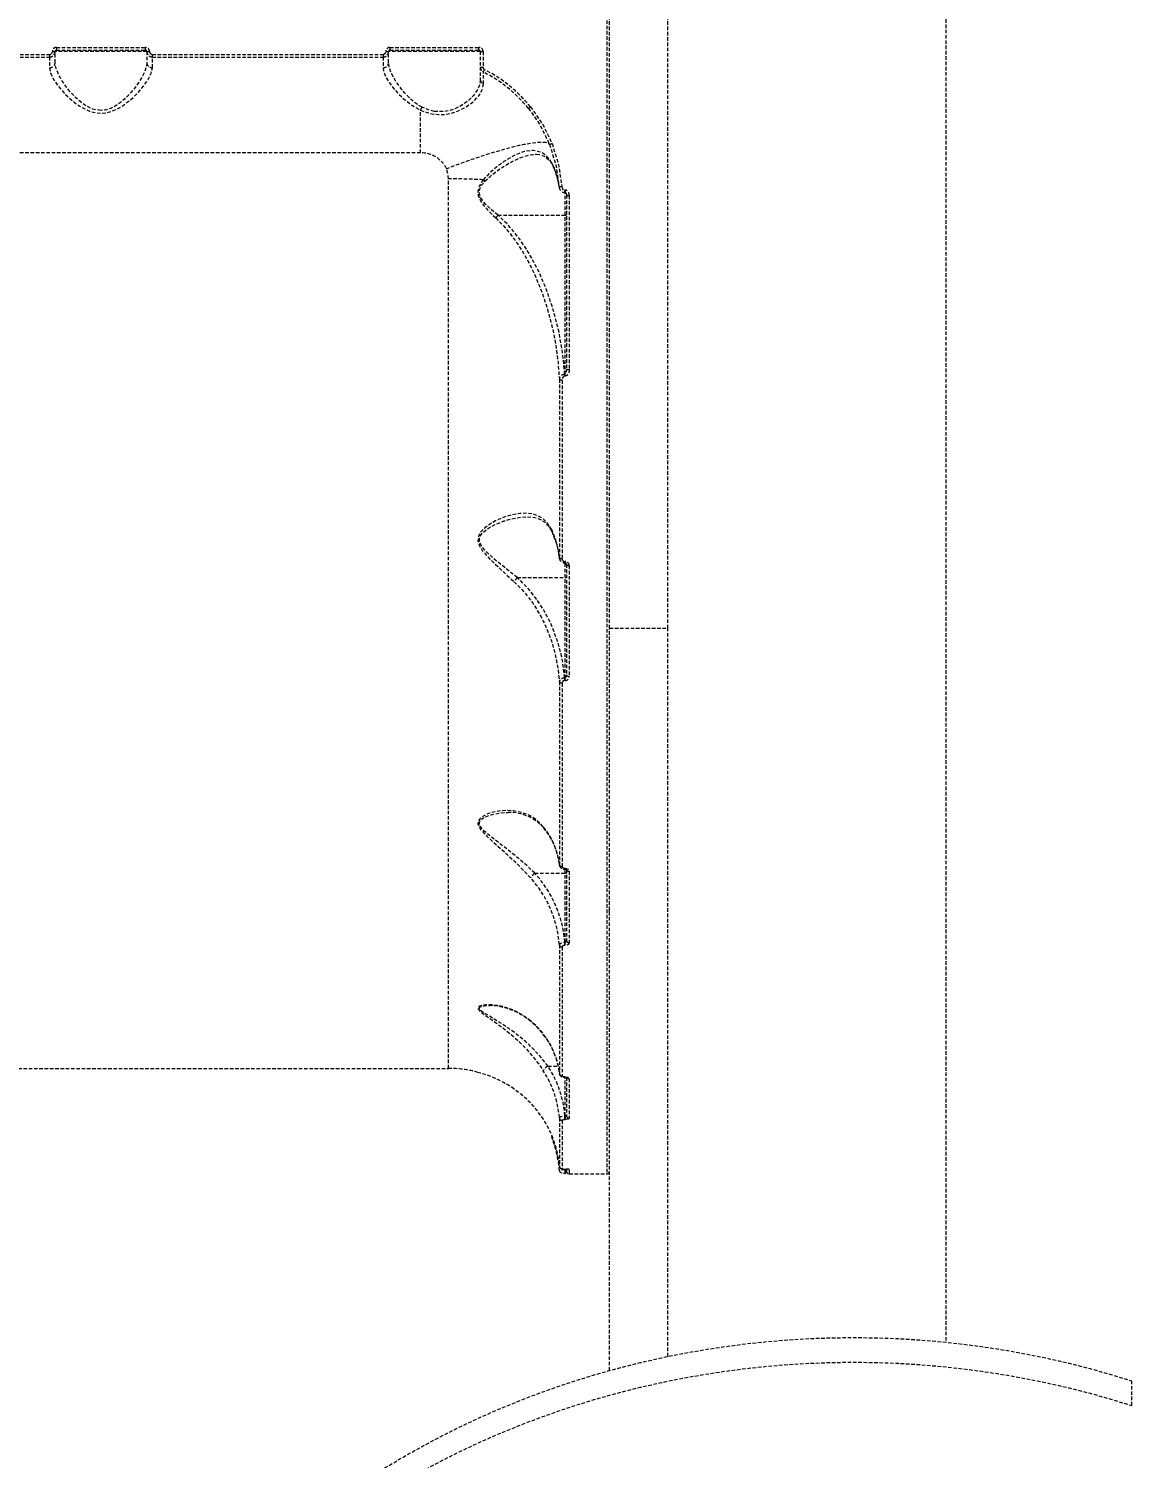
# Model space of a CAD drawing. Header units: millimetres. Extents: x -4585 to 3287, y -4875 to 2880.
# Drawn here: x -1889 to -1492, y -501 to 13 of the extents above; entities that cross this region are included whole.
import ezdxf

# ---------------------------------------------------------------- set-up
doc = ezdxf.new("R2010")
doc.units = ezdxf.units.MM
doc.linetypes.add('HIDDEN', pattern=[1.905, 1.27, -0.635])
for name, color, linetype in [('DIKOM_ОБЪЕКТ', 7, 'Continuous'), ('DIKOM_РАЗМЕР_ЗОНА', 7, 'Continuous'), ('DIKOM_РАЗМЕР_ОБЪЕКТА', 7, 'Continuous')]:
    doc.layers.add(name, color=color, linetype=linetype)
doc.styles.add('style1', font='arialbd.ttf', dxfattribs={"width": 0.8})
doc.dimstyles.new('1-50', dxfattribs={"dimtxt": 300, "dimasz": 200, "dimexe": 100, "dimexo": 0, "dimgap": 100, "dimtad": 1, "dimtxsty": 'style1', "dimcen": 200, "dimclrd": 7, "dimclre": 7, "dimclrt": 7, "dimadec": 1, "dimazin": 2, "dimtfac": 1, "dimtmove": 0, "dimatfit": 2, "dimfxl": 0, "dimlwd": 25, "dimlwe": 18, "dimarcsym": 0})

# ---------------------------------------------------------------- blocks, each defined once
blk = doc.blocks.new('*D4')
at = {"layer": 'Defpoints', "color": 0, "transparency": 16777216}
for p in [(830.37, 1380.22), (-2665.79, -2076.15), (1192.87, -2076.15)]:
    blk.add_point(p, dxfattribs=at)
at = {"layer": 'DIKOM_РАЗМЕР_ОБЪЕКТА', "color": 7, "lineweight": 18, "transparency": 16777216}
for p, q in [((830.37, 1380.22), (-2765.79, 1380.22)), ((1192.87, -2076.15), (-2765.79, -2076.15))]:
    blk.add_line(p, q, dxfattribs=at)
at = {"layer": 'DIKOM_РАЗМЕР_ОБЪЕКТА', "color": 7, "lineweight": 25, "transparency": 16777216}
blk.add_line((-2665.79, 1180.22), (-2665.79, -1876.15), dxfattribs=at)
at = {"layer": 'DIKOM_РАЗМЕР_ОБЪЕКТА', "color": 7, "transparency": 16777216}
for points in [[(-2699.12, 1180.22), (-2632.45, 1180.22), (-2665.79, 1380.22)], [(-2699.12, -1876.15), (-2632.45, -1876.15), (-2665.79, -2076.15)]]:
    blk.add_solid(points, dxfattribs=at)
at = {"layer": 'DIKOM_РАЗМЕР_ОБЪЕКТА', "color": 7, "transparency": 16777216, "insert": (-2918.96, -347.96), "char_height": 300, "attachment_point": 5, "rotation": 90, "style": 'style1'}
blk.add_mtext('3460', dxfattribs=at)
blk = doc.blocks.new('*D5')
at = {"layer": 'Defpoints', "color": 0, "transparency": 16777216}
for p in [(1786.15, 2879.61), (-4134.58, -4075.32), (1786.15, -4075.32)]:
    blk.add_point(p, dxfattribs=at)
at = {"layer": 'DIKOM_РАЗМЕР_ЗОНА', "color": 7, "lineweight": 18, "transparency": 16777216}
for p, q in [((1786.15, 2879.61), (-4234.58, 2879.61)), ((1786.15, -4075.32), (-4234.58, -4075.32))]:
    blk.add_line(p, q, dxfattribs=at)
at = {"layer": 'DIKOM_РАЗМЕР_ЗОНА', "color": 7, "lineweight": 25, "transparency": 16777216}
blk.add_line((-4134.58, 2679.61), (-4134.58, -3875.32), dxfattribs=at)
at = {"layer": 'DIKOM_РАЗМЕР_ЗОНА', "color": 7, "transparency": 16777216}
for points in [[(-4167.91, 2679.61), (-4101.24, 2679.61), (-4134.58, 2879.61)], [(-4167.91, -3875.32), (-4101.24, -3875.32), (-4134.58, -4075.32)]]:
    blk.add_solid(points, dxfattribs=at)
at = {"layer": 'DIKOM_РАЗМЕР_ЗОНА', "color": 7, "transparency": 16777216, "insert": (-4387.85, -597.85), "char_height": 300, "attachment_point": 5, "rotation": 90, "style": 'style1'}
blk.add_mtext('6960', dxfattribs=at)
blk = doc.blocks.new('*D6')
at = {"layer": 'Defpoints', "color": 0, "transparency": 16777216}
for p in [(1786.87, 89.91), (-2187.13, -162.46), (1786.87, -2650.25)]:
    blk.add_point(p, dxfattribs=at)
at = {"layer": 'DIKOM_РАЗМЕР_ОБЪЕКТА', "color": 7, "lineweight": 18, "transparency": 16777216}
for p, q in [((1786.87, 89.91), (1786.87, -2750.25)), ((-2187.13, -162.46), (-2187.13, -2750.25))]:
    blk.add_line(p, q, dxfattribs=at)
at = {"layer": 'DIKOM_РАЗМЕР_ОБЪЕКТА', "color": 7, "lineweight": 25, "transparency": 16777216}
blk.add_line((-1987.13, -2650.25), (1586.87, -2650.25), dxfattribs=at)
at = {"layer": 'DIKOM_РАЗМЕР_ОБЪЕКТА', "color": 7, "transparency": 16777216}
for points in [[(-1987.13, -2616.92), (-1987.13, -2683.59), (-2187.13, -2650.25)], [(1586.87, -2616.92), (1586.87, -2683.59), (1786.87, -2650.25)]]:
    blk.add_solid(points, dxfattribs=at)
at = {"layer": 'DIKOM_РАЗМЕР_ОБЪЕКТА', "color": 7, "transparency": 16777216, "insert": (-200.13, -2397.08), "char_height": 300, "attachment_point": 5, "style": 'style1'}
blk.add_mtext('4000', dxfattribs=at)

msp = doc.modelspace()

# ---------------------------------------------------------------- linework, layer by layer
at = {"layer": 'DIKOM_ОБЪЕКТ', "color": 7, "linetype": 'HIDDEN', "lineweight": 15}
for p, q in [((-1559.131, 771.115), (-1559.131, -459.446)), ((-1680.131, -202.468), (-1680.131, 244.698)), ((-1659.131, -202.468), (-1659.131, 244.698)), ((-1681.131, 20.113), (-1681.131, -398.885)), ((-1879.131, 6.58), (-1847.131, 6.58)), ((-1879.131, 6.58), (-1879.131, 5.615)), ((-1879.131, 5.615), (-1847.131, 5.615)), ((-1847.131, 5.615), (-1847.131, 6.58)), ((-1759.131, 6.58), (-1727.131, 6.58)), ((-1759.131, 6.58), (-1759.131, 5.615)), ((-1759.131, 5.615), (-1727.131, 5.615)), ((-1727.131, 5.615), (-1727.131, 6.58)), ((-1964.631, 4.074), (-1881.631, 4.074)), ((-1964.631, 3.115), (-1881.631, 3.115)), ((-1881.631, 4.074), (-1881.631, 3.115)), ((-1881.631, 3.115), (-1881.631, -0.743)), ((-1879.631, 1.065), (-1879.631, 5.115)), ((-1846.631, 5.115), (-1879.631, 5.115)), ((-1846.631, 5.115), (-1846.631, 1.065)), ((-1844.631, 4.074), (-1761.631, 4.074)), ((-1844.631, 3.115), (-1844.631, 4.074)), ((-1844.631, -0.743), (-1844.631, 3.115)), ((-1844.631, 3.115), (-1761.631, 3.115)), ((-1761.631, 4.074), (-1761.631, 3.115)), ((-1761.631, 3.115), (-1761.631, -0.743)), ((-1759.631, 1.065), (-1759.631, 5.115)), ((-1726.631, 5.115), (-1759.631, 5.115)), ((-1726.631, 5.115), (-1726.631, -0.498)), ((-1725.631, 5.077), (-1725.631, -0.55)), ((-1726.631, -0.498), (-1726.631, -4.987)), ((-1725.534, -2.411), (-1725.535, -2.282)), ((-1748.131, -31.387), (-1748.131, -15.979)), ((-1748.131, -31.387), (-2098.131, -31.387)), ((-1738.081, -360.885), (-1738.081, -40.733)), ((-1700.004, -37.091), (-1698.861, -40.566)), ((-1698.667, -41.548), (-1698.271, -43.831)), ((-1698.299, -43.415), (-1698.202, -43.838)), ((-1696.131, -44.789), (-1696.226, -44.789)), ((-1696.226, -45.632), (-1696.226, -44.789)), ((-1696.226, -45.632), (-1696.131, -45.632)), ((-1696.131, -44.789), (-1696.131, -45.632)), ((-1696.131, -53.802), (-1696.131, -45.632)), ((-1695.631, -46.569), (-1695.631, -109.086)), ((-1694.631, -46.731), (-1694.631, -109.397)), ((-1720.244, -53.802), (-1696.131, -53.802)), ((-1696.131, -111.09), (-1696.131, -53.802)), ((-1698.188, -112.9), (-1698.188, -177.08)), ((-1697.191, -113.197), (-1697.191, -177.518)), ((-1696.131, -111.09), (-1696.253, -111.09)), ((-1696.253, -111.737), (-1696.253, -111.09)), ((-1696.131, -111.737), (-1696.253, -111.737)), ((-1696.131, -111.737), (-1696.131, -111.09)), ((-1698.1, -177.466), (-1698.188, -177.08)), ((-1696.131, -178.49), (-1696.164, -178.49)), ((-1696.164, -178.49), (-1696.164, -179.015)), ((-1696.164, -179.015), (-1696.131, -179.015)), ((-1696.131, -178.49), (-1696.131, -179.015)), ((-1696.131, -184.238), (-1696.131, -179.015)), ((-1695.631, -179.428), (-1695.631, -219.197)), ((-1694.631, -179.907), (-1694.631, -219.77)), ((-1713.295, -184.239), (-1713.291, -184.238)), ((-1713.291, -184.238), (-1696.131, -184.238)), ((-1696.131, -220.392), (-1696.131, -184.238)), ((-1680.131, -202.468), (-1659.131, -202.468)), ((-1680.131, -469.646), (-1680.131, -202.468)), ((-1659.131, -464.574), (-1659.131, -202.468)), ((-1696.131, -220.392), (-1696.235, -220.392)), ((-1696.235, -221.292), (-1696.235, -220.392)), ((-1696.131, -221.292), (-1696.131, -220.392)), ((-1698.188, -221.721), (-1698.188, -287.552)), ((-1697.191, -222.258), (-1697.191, -288.235)), ((-1696.131, -221.292), (-1696.235, -221.292)), ((-1698.096, -287.858), (-1698.188, -287.552)), ((-1707.019, -290.655), (-1707.022, -290.656)), ((-1707.019, -290.655), (-1696.131, -290.655)), ((-1696.131, -288.914), (-1696.186, -288.914)), ((-1696.186, -289.176), (-1696.186, -288.914)), ((-1696.186, -289.176), (-1696.131, -289.176)), ((-1696.131, -288.914), (-1696.131, -289.176)), ((-1696.131, -290.655), (-1696.131, -289.176)), ((-1696.131, -315.456), (-1696.131, -290.655)), ((-1695.631, -289.322), (-1695.631, -314.845)), ((-1694.631, -289.926), (-1694.631, -315.647)), ((-1698.188, -316.45), (-1698.188, -362.735)), ((-1697.191, -317.197), (-1697.191, -363.584)), ((-1696.131, -315.456), (-1696.211, -315.456)), ((-1696.211, -316.587), (-1696.211, -315.456)), ((-1696.131, -316.587), (-1696.211, -316.587)), ((-1696.131, -316.587), (-1696.131, -315.456)), ((-1708.5, -343.853), (-1708.327, -344.116)), ((-1702.246, -360.115), (-1702.253, -360.116)), ((-1702.246, -360.115), (-1698.662, -360.115)), ((-1698.865, -358.967), (-1698.131, -363.113)), ((-2108.181, -360.885), (-1738.081, -360.885)), ((-1698.105, -362.955), (-1698.188, -362.735)), ((-1696.211, -363.995), (-1696.131, -363.995)), ((-1696.211, -364.078), (-1696.211, -363.995)), ((-1696.211, -364.078), (-1696.131, -364.078)), ((-1696.131, -363.995), (-1696.131, -364.078)), ((-1696.131, -377.996), (-1696.131, -364.078)), ((-1695.631, -364.125), (-1695.631, -377.871)), ((-1694.631, -364.622), (-1694.631, -378.823)), ((-1698.188, -378.698), (-1698.188, -396.09)), ((-1697.191, -379.582), (-1697.191, -397.012)), ((-1696.131, -377.996), (-1696.186, -377.996)), ((-1696.186, -379.28), (-1696.186, -377.996)), ((-1696.186, -379.28), (-1696.131, -379.28)), ((-1696.131, -377.996), (-1696.131, -379.28)), ((-1698.188, -397.757), (-1698.119, -397.696)), ((-1696.345, -397.121), (-1696.235, -397.125)), ((-1696.235, -397.122), (-1696.131, -397.122)), ((-1696.235, -397.122), (-1696.235, -397.127)), ((-1696.235, -397.127), (-1696.131, -397.127)), ((-1696.164, -397.382), (-1696.202, -397.113)), ((-1696.131, -397.382), (-1696.164, -397.382)), ((-1696.164, -397.382), (-1696.164, -398.717)), ((-1696.164, -398.717), (-1696.131, -398.717)), ((-1696.131, -397.122), (-1696.131, -397.127)), ((-1696.131, -397.382), (-1696.131, -397.127)), ((-1696.131, -397.382), (-1696.131, -398.717)), ((-1695.631, -396.994), (-1695.631, -397.724)), ((-1694.631, -397.289), (-1694.631, -398.885)), ((-1694.631, -398.885), (-1681.131, -398.885)), ((-1492.355, -473.335), (-1492.355, -482.215))]:
    msp.add_line(p, q, dxfattribs=at)
at = {"layer": 'DIKOM_ОБЪЕКТ', "color": 7, "linetype": 'HIDDEN', "lineweight": 15, "flags": 128}
for points in [[(-1863.131, -16.098), (-1865.088, -15.87), (-1866.003, -15.61), (-1866.93, -15.249), (-1868.048, -14.687), (-1869.119, -14.026), (-1870.147, -13.281), (-1871.165, -12.441), (-1872.254, -11.434), (-1873.268, -10.395), (-1874.152, -9.406), (-1875.057, -8.31), (-1875.897, -7.205), (-1876.587, -6.223), (-1877.25, -5.2), (-1877.853, -4.18), (-1878.339, -3.264), (-1879.283, -0.97), (-1879.631, 1.065)], [(-1846.631, 1.065), (-1846.783, -0.224), (-1847.216, -1.661), (-1847.917, -3.252), (-1848.54, -4.41), (-1849.349, -5.73), (-1850.226, -7.012), (-1851.204, -8.307), (-1852.272, -9.593), (-1853.437, -10.86), (-1854.824, -12.198), (-1856.109, -13.276), (-1857.64, -14.347), (-1859.33, -15.247), (-1860.253, -15.608), (-1861.164, -15.868), (-1863.131, -16.098)], [(-1747.591, -14.933), (-1748.899, -14.171), (-1750.261, -13.192), (-1751.367, -12.263), (-1752.546, -11.145), (-1753.456, -10.19), (-1753.971, -9.615), (-1754.241, -9.303), (-1754.378, -9.14), (-1754.448, -9.058), (-1754.483, -9.016), (-1754.5, -8.995), (-1754.509, -8.985), (-1754.513, -8.979), (-1754.516, -8.977), (-1754.517, -8.975), (-1754.517, -8.975), (-1754.517, -8.974), (-1754.517, -8.974), (-1754.517, -8.974), (-1754.518, -8.974), (-1754.518, -8.974), (-1754.518, -8.974), (-1754.968, -8.421), (-1755.707, -7.463), (-1756.196, -6.787), (-1757.205, -5.273), (-1758.012, -3.89), (-1758.674, -2.562), (-1759.376, -0.648), (-1759.631, 1.065)], [(-1881.631, -0.743), (-1881.231, -2.707), (-1880.141, -4.935), (-1878.476, -7.354), (-1876.346, -9.837), (-1874.666, -11.501), (-1872.778, -13.117), (-1870.742, -14.571), (-1868.96, -15.59), (-1867.182, -16.356), (-1865.159, -16.903), (-1863.147, -17.088), (-1861.132, -16.908), (-1859.105, -16.364), (-1857.322, -15.599), (-1855.534, -14.579), (-1852.493, -12.3), (-1849.925, -9.846), (-1847.777, -7.342), (-1846.117, -4.927), (-1845.025, -2.69), (-1844.631, -0.743)], [(-1761.631, -0.743), (-1761.344, -2.379), (-1760.547, -4.217), (-1759.322, -6.202), (-1757.726, -8.286), (-1755.819, -10.383), (-1753.593, -12.451), (-1751.045, -14.373), (-1748.131, -15.979)], [(-1726.631, -4.987), (-1726.696, -5.874), (-1726.917, -6.871), (-1727.191, -7.644), (-1727.756, -8.789), (-1728.484, -9.9), (-1729.125, -10.707), (-1730.063, -11.71), (-1730.993, -12.559), (-1731.785, -13.195), (-1732.579, -13.767), (-1733.363, -14.273), (-1734.807, -15.069), (-1736.228, -15.691), (-1737.907, -16.226), (-1739.554, -16.54), (-1743.131, -16.468)], [(-1725.506, -6.573), (-1725.517, -4.715), (-1725.526, -3.368), (-1725.532, -2.557)], [(-1748.131, -15.979), (-1746.068, -16.781), (-1743.895, -17.344), (-1741.662, -17.605), (-1739.453, -17.542), (-1737.323, -17.184), (-1735.343, -16.593), (-1731.892, -14.953), (-1729.147, -12.971), (-1727.15, -10.855), (-1725.917, -8.693), (-1725.506, -6.573)], [(-1743.131, -16.468), (-1745.437, -15.868), (-1747.591, -14.933)], [(-1709.348, -15.328), (-1705.048, -21.515), (-1701.738, -28.269)], [(-1708.572, -14.782), (-1704.186, -21.109), (-1700.81, -28.013)], [(-1738.841, -37.091), (-1736.2, -36.079), (-1733.573, -35.103), (-1730.972, -34.168), (-1728.411, -33.279), (-1725.903, -32.439), (-1723.459, -31.653), (-1721.094, -30.926), (-1718.817, -30.26), (-1716.642, -29.659), (-1714.578, -29.127), (-1712.637, -28.665), (-1710.828, -28.277), (-1709.16, -27.964), (-1707.641, -27.727), (-1706.28, -27.568), (-1705.082, -27.488), (-1704.055, -27.488), (-1703.203, -27.566), (-1702.531, -27.723), (-1702.042, -27.958), (-1701.738, -28.269)], [(-1700.085, -36.707), (-1700.997, -34.837), (-1702.055, -33.316), (-1703.259, -32.122), (-1704.597, -31.262), (-1707.582, -30.518), (-1710.893, -30.937), (-1714.461, -32.343), (-1718.169, -34.548), (-1720.702, -36.415), (-1723.207, -38.563), (-1725.604, -41.056)], [(-1701.738, -28.269), (-1699.422, -35.718), (-1698.299, -43.415)], [(-1700.81, -28.013), (-1698.449, -35.627), (-1697.304, -43.492)], [(-1724.98, -41.569), (-1723.122, -39.838), (-1721.192, -38.299), (-1719.229, -36.906), (-1717.259, -35.651), (-1714.57, -34.167), (-1712.089, -33.062), (-1709.677, -32.284), (-1707.86, -31.938), (-1706.378, -31.856)], [(-1706.408, -31.844), (-1704.869, -32.021), (-1703.227, -32.718), (-1701.568, -34.263), (-1700.773, -35.473), (-1700.004, -37.091)], [(-1738.081, -40.733), (-1738.271, -38.872), (-1738.841, -37.091)], [(-1725.604, -41.056), (-1726.232, -41.895), (-1726.731, -42.714), (-1727.164, -43.675), (-1727.415, -44.621), (-1727.483, -45.644), (-1727.342, -46.68), (-1727.037, -47.626), (-1726.562, -48.607), (-1725.499, -50.204), (-1724.034, -51.932), (-1722.654, -53.35), (-1721.094, -54.819)], [(-1698.299, -43.415), (-1698.967, -40.029), (-1700.085, -36.707)], [(-1700.085, -36.707), (-1700.055, -36.958), (-1700.005, -37.09)], [(-1720.244, -53.802), (-1721.753, -52.598), (-1723.22, -51.329), (-1724.618, -49.962), (-1725.868, -48.443), (-1726.407, -47.551), (-1726.761, -46.701), (-1726.948, -45.734), (-1726.892, -44.782), (-1726.629, -43.917), (-1726.162, -43.034), (-1724.98, -41.569)], [(-1697.304, -43.492), (-1697.214, -43.94), (-1697.004, -44.347), (-1696.667, -44.66), (-1696.451, -44.757), (-1696.226, -44.789)], [(-1696.131, -45.632), (-1696.108, -45.633), (-1696.082, -45.639), (-1696.012, -45.671), (-1695.92, -45.744), (-1695.822, -45.862), (-1695.652, -46.203), (-1695.561, -46.629)], [(-1721.094, -54.819), (-1718.342, -57.567), (-1715.608, -60.809), (-1713.338, -63.936), (-1711.086, -67.49), (-1709.59, -70.138), (-1708.098, -73.045), (-1706.758, -75.924), (-1705.546, -78.787), (-1704.338, -81.939), (-1702.429, -87.744), (-1700.643, -94.633), (-1699.48, -100.631), (-1698.663, -106.676), (-1698.188, -112.9)], [(-1696.253, -111.09), (-1697.025, -103.222), (-1698.398, -95.437), (-1700.35, -87.817), (-1702.892, -80.373), (-1704.953, -75.476), (-1707.314, -70.701), (-1709.966, -66.127), (-1713.019, -61.674), (-1716.451, -57.516), (-1720.244, -53.802)], [(-1696.131, -53.802), (-1696.034, -53.798), (-1695.94, -53.789), (-1695.854, -53.774), (-1695.778, -53.753), (-1695.716, -53.728), (-1695.669, -53.7), (-1695.641, -53.669), (-1695.631, -53.636)], [(-1697.191, -113.197), (-1697.377, -113.191), (-1697.557, -113.174), (-1697.724, -113.148), (-1697.872, -113.111), (-1697.996, -113.066), (-1698.093, -113.015), (-1698.157, -112.959), (-1698.188, -112.9)], [(-1696.253, -111.737), (-1696.494, -111.785), (-1696.703, -111.91), (-1696.861, -112.075), (-1696.993, -112.287), (-1697.144, -112.731), (-1697.191, -113.197)], [(-1695.631, -109.086), (-1695.707, -110.151), (-1695.826, -110.675), (-1695.973, -110.987), (-1696.052, -111.064), (-1696.092, -111.084), (-1696.131, -111.09)], [(-1694.631, -109.397), (-1694.709, -110.141), (-1694.955, -110.851), (-1695.415, -111.455), (-1695.747, -111.659), (-1695.937, -111.718), (-1696.131, -111.737)], [(-1695.631, -109.086), (-1695.612, -109.147), (-1695.555, -109.205), (-1695.463, -109.259), (-1695.338, -109.306), (-1695.187, -109.344), (-1695.014, -109.373), (-1694.827, -109.391), (-1694.631, -109.397)], [(-1700.947, -167.083), (-1701.705, -165.715), (-1702.587, -164.511), (-1703.543, -163.525), (-1704.617, -162.698), (-1706.096, -161.91), (-1707.753, -161.377), (-1709.592, -161.103), (-1712.38, -161.156), (-1715.246, -161.662), (-1717.189, -162.221), (-1719.175, -162.96), (-1721.118, -163.856), (-1722.615, -164.681), (-1723.948, -165.549), (-1725.368, -166.686), (-1726.427, -167.822), (-1726.923, -168.565), (-1727.263, -169.308), (-1727.462, -171.038), (-1727.278, -171.901), (-1726.913, -172.806), (-1726.469, -173.601), (-1725.897, -174.443), (-1724.276, -176.392), (-1722.358, -178.377), (-1720.369, -180.294), (-1717.422, -183.035), (-1714.474, -185.741)], [(-1713.291, -184.238), (-1713.956, -183.71), (-1714.684, -183.134), (-1715.474, -182.508), (-1716.327, -181.831), (-1717.85, -180.62), (-1719.372, -179.398), (-1720.886, -178.158), (-1722.383, -176.885), (-1723.834, -175.567), (-1725.187, -174.174), (-1725.791, -173.438), (-1726.314, -172.666), (-1726.734, -171.8), (-1726.936, -170.982), (-1726.915, -170.148), (-1726.813, -169.737), (-1726.651, -169.332), (-1726.246, -168.664), (-1725.664, -167.99), (-1724.38, -166.917), (-1722.98, -166.028), (-1721.517, -165.265), (-1720.017, -164.601), (-1717.988, -163.853), (-1715.879, -163.234), (-1713.964, -162.809), (-1711.934, -162.51), (-1710.007, -162.388), (-1709.635, -162.4)], [(-1709.671, -162.385), (-1708.144, -162.466), (-1707.017, -162.648), (-1706.224, -162.853), (-1705.593, -163.07), (-1704.659, -163.499), (-1703.464, -164.285), (-1702.125, -165.635), (-1700.897, -167.653)], [(-1700.947, -167.083), (-1700.962, -167.342), (-1700.898, -167.595), (-1700.888, -167.61)], [(-1700.92, -167.551), (-1699.008, -172.592), (-1698.176, -177.433)], [(-1697.191, -177.518), (-1697.377, -177.51), (-1697.557, -177.485), (-1697.724, -177.445), (-1697.872, -177.392), (-1697.996, -177.326), (-1698.093, -177.25), (-1698.157, -177.167), (-1698.188, -177.08)], [(-1695.563, -179.603), (-1695.612, -179.522), (-1695.631, -179.428)], [(-1696.235, -220.392), (-1697.123, -213.7), (-1698.804, -207.111), (-1701.259, -200.778), (-1703.623, -196.213), (-1706.377, -191.959), (-1709.6, -187.938), (-1713.295, -184.239)], [(-1696.131, -184.238), (-1696.034, -184.235), (-1695.94, -184.225), (-1695.854, -184.21), (-1695.778, -184.19), (-1695.716, -184.166), (-1695.669, -184.138), (-1695.641, -184.108), (-1695.631, -184.076)], [(-1714.474, -185.741), (-1712.759, -187.408), (-1711.063, -189.248), (-1709.399, -191.266), (-1707.781, -193.465), (-1706.431, -195.518), (-1705.119, -197.744), (-1703.987, -199.893), (-1702.876, -202.265), (-1701.053, -206.986), (-1699.665, -211.828), (-1698.712, -216.74), (-1698.188, -221.721)], [(-1695.631, -219.197), (-1695.721, -219.882), (-1695.858, -220.199), (-1695.991, -220.344), (-1696.061, -220.38), (-1696.131, -220.392)], [(-1695.631, -219.197), (-1695.612, -219.309), (-1695.555, -219.416), (-1695.463, -219.515), (-1695.338, -219.602), (-1695.187, -219.674), (-1695.014, -219.727), (-1694.827, -219.759), (-1694.631, -219.77)], [(-1697.191, -222.258), (-1697.377, -222.247), (-1697.557, -222.217), (-1697.724, -222.169), (-1697.872, -222.103), (-1697.996, -222.022), (-1698.093, -221.929), (-1698.157, -221.827), (-1698.188, -221.721)], [(-1703.956, -273.921), (-1705.419, -272.342), (-1707.078, -270.989), (-1708.939, -269.873), (-1711.775, -268.77), (-1714.713, -268.197), (-1716.704, -268.076), (-1718.747, -268.151), (-1720.753, -268.418), (-1722.302, -268.763), (-1723.692, -269.197), (-1725.174, -269.842), (-1726.294, -270.554), (-1726.826, -271.046), (-1727.201, -271.558), (-1727.475, -272.83), (-1727.314, -273.503), (-1726.96, -274.23), (-1726.515, -274.886), (-1725.934, -275.597), (-1724.279, -277.292), (-1722.311, -279.098), (-1720.273, -280.91), (-1717.259, -283.62), (-1714.25, -286.443), (-1711.303, -289.38), (-1708.5, -292.374)], [(-1707.022, -290.656), (-1708.411, -289.323), (-1709.924, -287.927), (-1711.374, -286.637), (-1712.965, -285.269), (-1714.931, -283.641), (-1716.993, -281.992), (-1719.199, -280.277), (-1721.303, -278.661), (-1723.336, -277.064), (-1725.184, -275.47), (-1725.804, -274.844), (-1726.338, -274.199), (-1726.76, -273.493), (-1726.946, -272.847), (-1726.893, -272.224), (-1726.772, -271.926), (-1726.588, -271.638), (-1726.15, -271.183), (-1725.533, -270.745), (-1724.184, -270.093), (-1722.72, -269.61), (-1721.198, -269.254), (-1719.642, -269.005), (-1718.068, -268.855), (-1716.499, -268.803), (-1716.429, -268.805)], [(-1703.956, -273.921), (-1703.909, -274.226), (-1703.806, -274.388)], [(-1697.191, -288.235), (-1697.377, -288.222), (-1697.557, -288.184), (-1697.724, -288.122), (-1697.872, -288.038), (-1697.996, -287.935), (-1698.093, -287.817), (-1698.157, -287.688), (-1698.188, -287.552)], [(-1696.186, -288.914), (-1696.572, -288.861), (-1696.897, -288.715), (-1697.115, -288.495), (-1697.191, -288.235)], [(-1696.131, -288.914), (-1695.555, -288.991), (-1695.07, -289.212), (-1694.745, -289.54), (-1694.631, -289.926)], [(-1696.131, -289.176), (-1695.955, -289.187), (-1695.815, -289.214), (-1695.714, -289.248), (-1695.648, -289.281), (-1695.599, -289.322), (-1695.604, -289.322)], [(-1696.131, -290.655), (-1696.034, -290.652), (-1695.94, -290.643), (-1695.854, -290.628), (-1695.778, -290.608), (-1695.716, -290.583), (-1695.669, -290.555), (-1695.641, -290.524), (-1695.631, -290.492)], [(-1698.188, -316.45), (-1698.038, -316.098), (-1697.618, -315.784), (-1696.977, -315.556), (-1696.211, -315.456)], [(-1697.191, -317.197), (-1697.12, -316.967), (-1696.913, -316.77), (-1696.765, -316.692), (-1696.595, -316.635), (-1696.407, -316.599), (-1696.211, -316.587)], [(-1694.631, -315.647), (-1694.741, -316), (-1695.058, -316.304), (-1695.284, -316.423), (-1695.545, -316.512), (-1695.832, -316.568), (-1696.131, -316.587)], [(-1708.5, -343.853), (-1711.207, -341.825), (-1714.225, -340.178), (-1716.206, -339.376), (-1718.242, -338.752), (-1720.254, -338.32), (-1721.799, -338.11), (-1723.21, -338.016), (-1724.715, -338.039), (-1725.902, -338.184), (-1726.492, -338.33), (-1726.943, -338.509), (-1727.473, -339.065), (-1727.445, -339.423), (-1727.212, -339.836), (-1726.821, -340.267), (-1726.316, -340.711), (-1724.742, -341.881), (-1722.802, -343.222), (-1720.767, -344.651), (-1717.752, -346.909), (-1714.731, -349.418), (-1712.728, -351.252), (-1710.791, -353.182), (-1708.951, -355.183), (-1706.229, -358.52), (-1703.956, -361.766)], [(-1702.253, -360.116), (-1703.838, -358.047), (-1705.576, -356.006), (-1707.46, -354.007), (-1708.855, -352.643), (-1710.373, -351.256), (-1711.827, -350.011), (-1713.429, -348.723), (-1714.848, -347.647), (-1715.664, -347.054), (-1716.098, -346.745), (-1716.322, -346.587), (-1716.435, -346.508), (-1716.492, -346.468), (-1716.521, -346.448), (-1716.535, -346.438), (-1716.542, -346.433), (-1716.546, -346.431), (-1716.548, -346.429), (-1716.549, -346.429), (-1716.549, -346.428), (-1716.55, -346.428), (-1716.55, -346.428), (-1716.55, -346.428), (-1716.55, -346.428), (-1716.55, -346.428), (-1717.272, -345.932), (-1718.707, -344.981), (-1719.678, -344.361), (-1721.231, -343.399), (-1722.762, -342.476), (-1724.234, -341.587), (-1725.577, -340.727), (-1726.186, -340.28), (-1726.614, -339.893), (-1726.904, -339.486), (-1726.941, -339.14), (-1726.74, -338.862), (-1726.553, -338.739), (-1726.308, -338.629), (-1725.763, -338.471), (-1725.135, -338.364), (-1724.055, -338.276), (-1723.25, -338.27)], [(-1696.211, -363.995), (-1696.408, -363.987), (-1696.595, -363.963), (-1696.766, -363.924), (-1696.914, -363.872), (-1697.121, -363.739), (-1697.191, -363.584)], [(-1696.131, -363.995), (-1695.831, -364.008), (-1695.544, -364.046), (-1695.284, -364.105), (-1695.057, -364.185), (-1694.74, -364.388), (-1694.631, -364.622)], [(-1696.131, -364.078), (-1695.963, -364.084), (-1695.803, -364.099), (-1695.665, -364.119), (-1695.567, -364.136), (-1695.519, -364.135), (-1695.519, -364.13)], [(-1698.188, -378.698), (-1698.036, -378.45), (-1697.602, -378.23), (-1696.952, -378.07), (-1696.186, -377.996)], [(-1697.191, -379.582), (-1697.115, -379.467), (-1696.897, -379.369), (-1696.572, -379.304), (-1696.186, -379.28)], [(-1695.631, -377.871), (-1695.649, -377.905), (-1695.69, -377.931), (-1695.777, -377.96), (-1695.858, -377.976), (-1695.946, -377.987), (-1696.131, -377.996)], [(-1694.631, -378.823), (-1694.745, -378.998), (-1695.07, -379.146), (-1695.555, -379.245), (-1696.131, -379.28)], [(-1700.829, -385.272), (-1700.898, -385.357), (-1700.962, -385.516), (-1700.947, -385.64)], [(-1698.156, -397.696), (-1698.147, -397.804), (-1698.124, -397.909), (-1698.033, -398.102), (-1697.884, -398.27), (-1697.671, -398.41), (-1697.031, -398.606), (-1696.613, -398.664), (-1696.164, -398.697)], [(-1695.631, -397.759), (-1695.659, -397.636), (-1695.745, -397.521), (-1695.818, -397.465), (-1695.901, -397.425), (-1696.014, -397.392), (-1696.131, -397.382)], [(-1696.131, -398.697), (-1695.972, -398.636), (-1695.874, -398.532), (-1695.851, -398.465)], [(-1829.024, -562.487), (-1824.146, -556.966), (-1819.111, -551.563), (-1813.923, -546.279), (-1808.585, -541.12), (-1803.101, -536.088), (-1797.474, -531.187), (-1791.709, -526.421), (-1785.808, -521.792), (-1779.777, -517.304), (-1773.619, -512.959), (-1767.338, -508.761), (-1760.939, -504.712), (-1754.426, -500.816), (-1747.803, -497.075), (-1741.075, -493.491), (-1734.247, -490.066), (-1727.322, -486.804), (-1720.307, -483.706), (-1713.204, -480.775), (-1706.02, -478.012), (-1698.759, -475.419), (-1691.426, -472.999), (-1684.027, -470.752), (-1676.565, -468.68), (-1669.046, -466.785), (-1661.475, -465.067), (-1653.858, -463.529), (-1646.198, -462.171), (-1638.503, -460.994), (-1630.777, -459.998), (-1623.024, -459.185), (-1615.25, -458.555), (-1607.462, -458.109), (-1599.663, -457.846), (-1591.859, -457.767), (-1584.056, -457.873), (-1576.258, -458.162), (-1568.471, -458.634), (-1560.7, -459.291), (-1552.951, -460.13), (-1545.229, -461.151), (-1537.538, -462.355), (-1529.885, -463.739), (-1522.274, -465.303), (-1514.71, -467.046), (-1507.199, -468.966), (-1499.746, -471.063), (-1492.355, -473.335)], [(-1829.024, -571.367), (-1824.146, -565.846), (-1819.111, -560.442), (-1813.923, -555.159), (-1808.585, -550), (-1803.101, -544.968), (-1797.474, -540.067), (-1791.709, -535.301), (-1785.808, -530.672), (-1779.777, -526.183), (-1773.619, -521.839), (-1767.338, -517.641), (-1760.939, -513.592), (-1754.426, -509.696), (-1747.803, -505.954), (-1741.075, -502.37), (-1734.247, -498.946), (-1727.322, -495.684), (-1720.307, -492.586), (-1713.204, -489.655), (-1706.02, -486.892), (-1698.759, -484.299), (-1691.426, -481.878), (-1684.027, -479.631), (-1676.565, -477.56), (-1669.046, -475.664), (-1661.475, -473.947), (-1653.858, -472.409), (-1646.198, -471.051), (-1638.503, -469.873), (-1630.777, -468.878), (-1623.024, -468.065), (-1615.25, -467.435), (-1607.462, -466.989), (-1599.663, -466.726), (-1591.859, -466.647), (-1584.056, -466.752), (-1576.258, -467.041), (-1568.471, -467.514), (-1560.7, -468.17), (-1552.951, -469.01), (-1545.229, -470.031), (-1537.538, -471.234), (-1529.885, -472.618), (-1522.274, -474.182), (-1514.71, -475.925), (-1507.199, -477.846), (-1499.746, -479.943), (-1492.355, -482.215)]]:
    msp.add_lwpolyline(points, dxfattribs=at)
at = {"layer": 'DIKOM_ОБЪЕКТ', "color": 7, "linetype": 'HIDDEN', "lineweight": 15}
for centre, radius, start, end in [((-1879.129, 5.079), 1.502, 90.07799, 180.08326), ((-1879.131, 5.115), 0.5, 90.02733, 179.98239), ((-1847.133, 5.079), 1.502, 359.91998, 89.92787), ((-1847.131, 5.115), 0.5, 0.65302, 89.99619), ((-1759.13, 5.079), 1.502, 90.06278, 180.09439), ((-1759.131, 5.115), 0.5, 89.98175, 181.03554), ((-1727.134, 5.078), 1.502, 359.93399, 89.90882), ((-1727.132, 5.115), 0.5, 0.03407, 89.95057), ((-1881.631, 5.114), 1.999, 269.98944, 0.10475), ((-1881.632, 5.074), 1.001, 270.0454, 0.15524), ((-1881.527, 1.18), 1.926, 266.89789, 349.85335), ((-1880.347, 12.552), 7.48, 267.82433, 275.49227), ((-1844.631, 5.115), 2, 180, 269.99853), ((-1845.915, 12.557), 7.485, 264.50879, 272.17343), ((-1844.736, 1.18), 1.925, 190.12514, 273.11625), ((-1844.631, 5.075), 1.001, 178.35572, 269.98598), ((-1761.631, 5.115), 2, 270.00004, 0), ((-1761.632, 5.075), 1.001, 270.06198, 0.12065), ((-1761.527, 1.18), 1.925, 266.88375, 349.87486), ((-1760.348, 12.562), 7.491, 267.83025, 275.4873), ((-1725.915, 12.552), 7.48, 264.50773, 272.17567), ((-1724.632, -0.498), 2, 179.48454, 243.13763), ((-1725.915, 4.995), 5.552, 262.59162, 272.93266), ((-1724.88, -4.923), 1.765, 187.08556, 249.21926), ((-1724.629, -0.549), 1.003, 182.09019, 243.06597), ((-1734.798, 3.178), 10.758, 329.42983, 334.5585), ((-1748.127, -46.879), 49.993, 39.13298, 63.13482), ((-1748.211, -46.96), 51.055, 39.06834, 63.06363), ((-1754.554, -12.001), 7.556, 328.22081, 337.16395), ((-1711.308, -11.831), 4.024, 299.15074, 312.836), ((-1702.03, -25.638), 2.67, 276.29049, 297.18934), ((-1747.874, -41.482), 10.097, 26.54584, 91.4627), ((-1737.946, -277.56), 236.827, 87.01268, 90.03275), ((-1721.413, -36.6), 6.118, 226.75567, 234.32978), ((-1697.697, -41.35), 2.178, 253.94547, 280.39012), ((-1696.142, -43.545), 2.113, 187.33436, 267.73948), ((-1696.35, -46.467), 1.739, 351.28825, 82.77153), ((-1694.908, -44.853), 1.898, 247.60653, 278.38973), ((-1714.099, -59.797), 8.585, 135.71157, 144.56282), ((-1696.257, -113.039), 1.948, 89.87788, 172.50196), ((-1727.322, -179.75), 29.26, 5.31083, 25.65332), ((-1696.159, -176.976), 2.039, 193.32283, 269.84657), ((-1696.181, -177.473), 1.017, 186.56113, 270.9257), ((-1696.1, -179.969), 1.479, 6.67886, 91.22032), ((-1696.137, -179.584), 0.577, 357.94535, 89.41283), ((-1694.808, -178.804), 1.117, 227.55131, 279.12709), ((-1707.905, -189.712), 7.682, 134.55918, 148.78062), ((-1696.39, -222.346), 1.96, 85.44503, 156.5244), ((-1696.138, -219.787), 1.507, 270.25838, 0.64241), ((-1696.241, -222.24), 0.95, 89.59289, 181.03594), ((-1715.994, -285.014), 16.217, 41.3735, 91.53658), ((-1723.686, -290.368), 25.686, 6.94915, 39.81548), ((-1723.031, -290.484), 25.062, 6.52454, 40.15737), ((-1696.325, -287.237), 1.943, 201.00518, 274.09439), ((-1703.786, -295.012), 5.426, 126.6056, 150.30695), ((-1738.426, -319.441), 40.351, 4.29725, 42.12775), ((-1737.786, -318.828), 41.717, 4.7318, 42.48013), ((-1694.747, -288.979), 0.954, 205.10032, 276.94721), ((-1680.552, -303.942), 0.435, 290.93031, 345.09096), ((-1697.282, -316.249), 0.951, 197.59613, 275.45303), ((-1696.183, -314.914), 0.556, 275.30829, 7.15972), ((-1694.733, -314.718), 0.934, 195.85911, 276.24002), ((-1723.999, -362.007), 23.76, 48.76003, 88.34013), ((-1726.281, -365.934), 28.351, 7.7368, 51.1564), ((-1727.479, -366.901), 29.762, 17.14891, 50.22811), ((-1700.954, -363.257), 3.398, 112.4602, 152.03815), ((-1734.201, -380.924), 38.134, 4.52988, 33.07284), ((-1738.081, -400.885), 40, 74.6016, 90), ((-1737.667, -401.394), 40.385, 54.94958, 75.36293), ((-1734.476, -381.621), 36.41, 4.70056, 33.04636), ((-1697.233, -362.611), 0.974, 191.04492, 272.4528), ((-1696.495, -362.278), 1.823, 205.3534, 278.97757), ((-1694.651, -363.61), 1.012, 211.71737, 271.12609), ((-1736.045, -399.765), 38.113, 6.66118, 55.53141), ((-1697.215, -378.598), 0.984, 188.42704, 271.36806), ((-1694.658, -377.843), 0.981, 186.7735, 271.54149), ((-1739.326, -400.751), 41.247, 4.16896, 21.49092), ((-1697.194, -396.015), 0.998, 184.70822, 270.16019), ((-1696.383, -402.683), 5.306, 87.63425, 109.08965), ((-1696.441, -394.264), 2.866, 254.82254, 274.12366), ((-1695.825, -401.896), 4.783, 75.5485, 93.67373), ((-1694.631, -397.885), 1, 180, 270), ((-1681.131, -397.885), 1, 270, 0)]:
    msp.add_arc(centre, radius, start, end, dxfattribs=at)

# ---------------------------------------------------------------- dimensions: what is measured, and where the dimension line sits
at = {"layer": 'DIKOM_РАЗМЕР_ЗОНА'}
dim = msp.add_linear_dim(base=(-4134.577, -4075.32), p1=(1786.151, 2879.614), p2=(1786.151, -4075.32), angle=90, text='6960', dimstyle='1-50', dxfattribs=at)
dim.commit()
dim.dimension.update_dxf_attribs({"geometry": '*D5', "text_midpoint": (-4134.577, -597.853), "dimtype": 160})
at = {"layer": 'DIKOM_РАЗМЕР_ОБЪЕКТА'}
dim = msp.add_linear_dim(base=(-2665.788, -2076.15), p1=(830.369, 1380.225), p2=(1192.869, -2076.15), angle=90, text='3460', dimstyle='1-50', dxfattribs=at)
dim.commit()
dim.dimension.update_dxf_attribs({"geometry": '*D4', "text_midpoint": (-2665.788, -347.963), "dimtype": 160})
dim = msp.add_linear_dim(base=(1786.869, -2650.254), p1=(-2187.131, -162.46), p2=(1786.869, 89.913), text='4000', dimstyle='1-50', dxfattribs=at)
dim.commit()
dim.dimension.update_dxf_attribs({"geometry": '*D6', "text_midpoint": (-200.131, -2650.254), "dimtype": 160})

doc.saveas('drawing.dxf')
